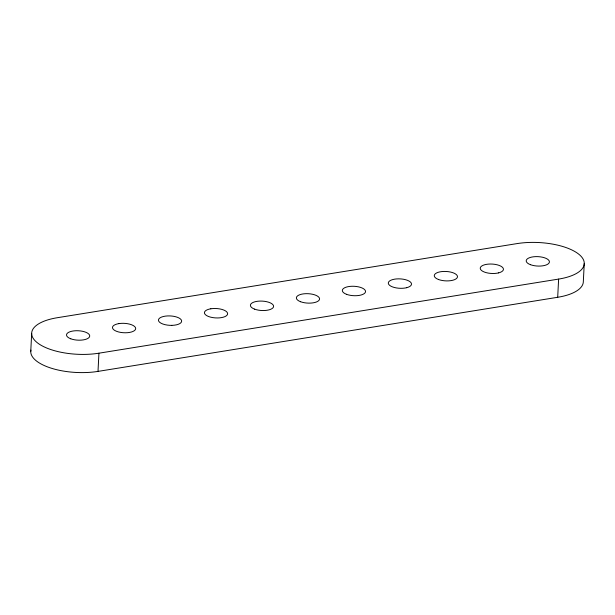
<?xml version="1.0" encoding="UTF-8"?>
<svg xmlns="http://www.w3.org/2000/svg" width="615" height="615" viewBox="0 0 615 615"><rect width="100%" height="100%" fill="white"/><g stroke="black" fill="none" stroke-linecap="round" stroke-linejoin="round"><path stroke-width="0.92" d="M30.75 351.557L31.673 333.368M30.919 350.089A46.494 18.834 2.9 0 0 51.137 368.154A46.494 18.834 2.9 0 0 98.008 371.391L98.93 353.195L558.62 279.087A46.494 18.834 2.9 0 0 579.33 254.656A46.494 18.834 2.9 0 0 516.992 243.609L57.303 317.717A46.494 18.834 2.9 0 0 36.593 342.148A46.494 18.834 2.9 0 0 98.93 353.195M98.008 371.391L557.697 297.283L558.62 279.087M584.25 263.443L583.327 281.632A46.494 18.834 2.9 0 1 557.697 297.283M118.879 323.613L117.319 323.928A11.623 4.712 2.9 0 0 113.706 329.717A11.623 4.712 2.9 0 0 127.597 332.684L129.288 332.477A11.623 4.712 2.9 0 0 134.462 326.373A11.623 4.712 2.9 0 0 118.879 323.613M210.822 308.792L209.261 309.107A11.623 4.712 2.9 0 0 205.264 314.542A11.623 4.712 2.9 0 0 217.764 317.955L219.54 317.863A11.623 4.712 2.9 0 0 226.405 311.551L225.459 310.875A11.623 4.712 2.9 0 0 210.822 308.792M406.661 287.697L405.101 288.02A11.623 4.712 2.9 0 1 389.518 285.252A11.623 4.712 2.9 0 1 394.692 279.149L396.383 278.941A11.623 4.712 2.9 0 1 410.282 281.908A11.623 4.712 2.9 0 1 406.661 287.697M498.604 272.883L497.043 273.198A11.623 4.712 2.9 0 1 481.46 270.431A11.623 4.712 2.9 0 1 486.634 264.327L488.318 264.119A11.623 4.712 2.9 0 1 502.217 267.087A11.623 4.712 2.9 0 1 498.604 272.883M171.793 325.366L169.978 325.343A11.623 4.712 2.9 0 1 159.677 322.306L158.985 321.591A11.623 4.712 2.9 0 1 170.132 315.925L171.946 316.064A11.623 4.712 2.9 0 1 179.495 318.286L180.433 318.962A11.623 4.712 2.9 0 1 171.793 325.366M254.625 309.145A11.623 4.712 2.9 0 0 273.444 307.07A11.623 4.712 2.9 0 0 257.9 301.227A11.623 4.712 2.9 0 0 254.625 309.145M300.597 301.734A11.623 4.712 2.9 0 0 319.416 299.659A11.623 4.712 2.9 0 0 303.871 293.816A11.623 4.712 2.9 0 0 300.597 301.734M346.56 294.324A11.623 4.712 2.9 0 0 365.387 292.248A11.623 4.712 2.9 0 0 349.843 286.406A11.623 4.712 2.9 0 0 346.56 294.324M70.748 338.788A11.623 4.712 2.9 0 0 89.575 336.705A11.623 4.712 2.9 0 0 74.023 330.87A11.623 4.712 2.9 0 0 70.748 338.788M530.438 264.681A11.623 4.712 2.9 0 0 549.264 262.605A11.623 4.712 2.9 0 0 533.712 256.762A11.623 4.712 2.9 0 0 530.438 264.681M438.503 279.502A11.623 4.712 2.9 0 0 457.322 277.427A11.623 4.712 2.9 0 0 441.778 271.584A11.623 4.712 2.9 0 0 438.503 279.502"/></g></svg>
